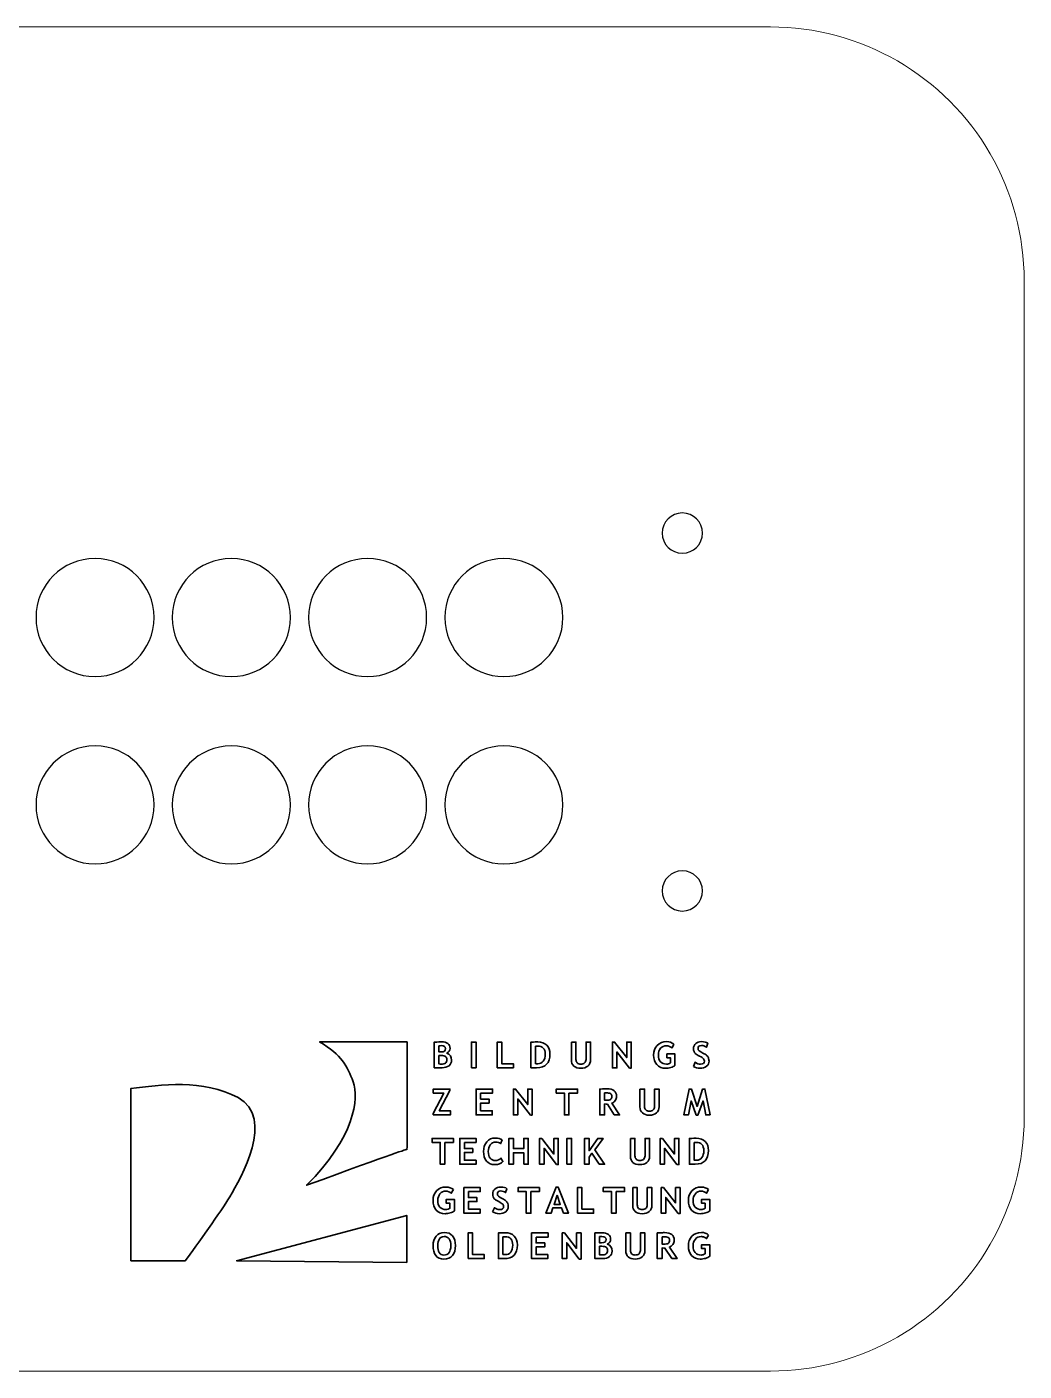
# Model space of a CAD drawing. Header units: inches. Extents: x -79 to 376, y -189 to -22.
# Drawn here: x 301.5 to 375.8, y -189 to -88.8 of the extents above; entities that cross this region are included whole.
import ezdxf

# ---------------------------------------------------------------- set-up
doc = ezdxf.new("R2010")
doc.units = ezdxf.units.IN
doc.header["$MEASUREMENT"] = 0
doc.layers.add('Layer 1', color=7, linetype='Continuous')

msp = doc.modelspace()

# ---------------------------------------------------------------- linework, layer by layer
at = {"layer": 'Layer 1', "color": 14, "lineweight": 35}
for points in [[(334.59, -166.34), (334.59, -164.43), (334.93, -164.43), (334.93, -166.34), (334.59, -166.34)], [(336.51, -166.34), (336.51, -164.43), (336.85, -164.43), (336.85, -166.04), (337.72, -166.04), (337.72, -166.34), (336.51, -166.34)], [(346.36, -166.37), (345.43, -165.16), (345.43, -166.35), (345.1, -166.35), (345.1, -164.43), (345.26, -164.43), (346.17, -165.58), (346.17, -164.43), (346.5, -164.43), (346.5, -166.37), (346.36, -166.37)], [(331.73, -169.85), (331.73, -169.74), (332.53, -168.23), (331.74, -168.23), (331.74, -167.93), (332.99, -167.93), (332.99, -168.04), (332.19, -169.54), (333.02, -169.54), (333.02, -169.85), (331.73, -169.85)], [(335.27, -168.23), (335.27, -168.68), (335.91, -168.68), (335.91, -168.97), (335.27, -168.97), (335.27, -169.54), (336.14, -169.54), (336.14, -169.85), (334.93, -169.85), (334.93, -167.93), (336.16, -167.93), (336.16, -168.23), (335.27, -168.23)], [(338.98, -169.87), (338.04, -168.66), (338.04, -169.85), (337.72, -169.85), (337.72, -167.93), (337.88, -167.93), (338.79, -169.08), (338.79, -167.93), (339.11, -167.93), (339.11, -169.87), (338.98, -169.87)], [(341.86, -168.23), (341.86, -169.85), (341.52, -169.85), (341.52, -168.23), (340.91, -168.23), (340.91, -167.93), (342.5, -167.93), (342.5, -168.23), (341.86, -168.23)], [(352.39, -169.85), (352.06, -169.85), (351.86, -168.81), (351.47, -169.87), (351.35, -169.87), (350.96, -168.81), (350.76, -169.85), (350.43, -169.85), (350.81, -167.93), (350.99, -167.93), (351.41, -169.22), (351.82, -167.93), (351.99, -167.93), (352.39, -169.85)], [(332.6, -171.91), (332.6, -173.53), (332.26, -173.53), (332.26, -171.91), (331.65, -171.91), (331.65, -171.61), (333.24, -171.61), (333.24, -171.91), (332.6, -171.91)], [(334.06, -171.91), (334.06, -172.36), (334.69, -172.36), (334.69, -172.65), (334.06, -172.65), (334.06, -173.23), (334.93, -173.23), (334.93, -173.53), (333.72, -173.53), (333.72, -171.61), (334.94, -171.61), (334.94, -171.91), (334.06, -171.91)], [(338.49, -173.53), (338.49, -172.67), (337.72, -172.67), (337.72, -173.53), (337.38, -173.53), (337.38, -171.61), (337.72, -171.61), (337.72, -172.36), (338.49, -172.36), (338.49, -171.61), (338.82, -171.61), (338.82, -173.53), (338.49, -173.53)], [(340.93, -173.56), (340, -172.34), (340, -173.53), (339.67, -173.53), (339.67, -171.61), (339.83, -171.61), (340.74, -172.77), (340.74, -171.61), (341.06, -171.61), (341.06, -173.56), (340.93, -173.56)], [(341.71, -173.53), (341.71, -171.61), (342.05, -171.61), (342.05, -173.53), (341.71, -173.53)], [(344.1, -173.53), (343.57, -172.71), (343.36, -173.01), (343.36, -173.53), (343.02, -173.53), (343.02, -171.61), (343.36, -171.61), (343.36, -172.53), (344.01, -171.61), (344.4, -171.61), (343.79, -172.45), (344.51, -173.53), (344.1, -173.53)], [(349.91, -173.56), (348.98, -172.34), (348.98, -173.53), (348.66, -173.53), (348.66, -171.61), (348.82, -171.61), (349.73, -172.77), (349.73, -171.61), (350.05, -171.61), (350.05, -173.56), (349.91, -173.56)], [(334.37, -175.57), (334.37, -176.02), (335, -176.02), (335, -176.31), (334.37, -176.31), (334.37, -176.88), (335.23, -176.88), (335.23, -177.18), (334.03, -177.18), (334.03, -175.27), (335.25, -175.27), (335.25, -175.57), (334.37, -175.57)], [(339.02, -175.57), (339.02, -177.18), (338.68, -177.18), (338.68, -175.57), (338.07, -175.57), (338.07, -175.27), (339.66, -175.27), (339.66, -175.57), (339.02, -175.57)], [(341.45, -177.18), (341.31, -176.79), (340.65, -176.79), (340.52, -177.18), (340.14, -177.18), (340.9, -175.24), (341.05, -175.24), (341.82, -177.18), (341.45, -177.18)], [(342.49, -177.18), (342.49, -175.27), (342.83, -175.27), (342.83, -176.88), (343.7, -176.88), (343.7, -177.18), (342.49, -177.18)], [(345.37, -175.57), (345.37, -177.18), (345.03, -177.18), (345.03, -175.57), (344.42, -175.57), (344.42, -175.27), (346, -175.27), (346, -175.57), (345.37, -175.57)], [(350, -177.21), (349.07, -176), (349.07, -177.19), (348.74, -177.19), (348.74, -175.27), (348.9, -175.27), (349.81, -176.42), (349.81, -175.27), (350.14, -175.27), (350.14, -177.21), (350, -177.21)], [(340.98, -175.83), (340.75, -176.53), (341.21, -176.53), (340.98, -175.83)], [(329.77, -180.85), (317.08, -180.73), (329.77, -177.35), (329.77, -180.85)], [(334.34, -180.57), (334.34, -178.65), (334.68, -178.65), (334.68, -180.27), (335.54, -180.27), (335.54, -180.57), (334.34, -180.57)], [(339.41, -178.96), (339.41, -179.4), (340.05, -179.4), (340.05, -179.69), (339.41, -179.69), (339.41, -180.27), (340.28, -180.27), (340.28, -180.57), (339.07, -180.57), (339.07, -178.65), (340.3, -178.65), (340.3, -178.96), (339.41, -178.96)], [(342.62, -180.6), (341.69, -179.38), (341.69, -180.57), (341.36, -180.57), (341.36, -178.65), (341.52, -178.65), (342.43, -179.81), (342.43, -178.65), (342.76, -178.65), (342.76, -180.6), (342.62, -180.6)]]:
    msp.add_lwpolyline(points, dxfattribs=at)
at = {"layer": 'Layer 1', "color": 7, "lineweight": 9}
for points in [[(356.89, -88.76), (356.89, -88.76), (244.49, -88.76), (244.49, -88.76), (241.17, -88.76), (237.91, -89.63), (235.04, -91.29), (232.17, -92.95), (229.78, -95.33), (228.12, -98.21), (226.46, -101.08), (225.59, -104.34), (225.59, -107.66)], [(375.79, -170.05), (375.79, -170.05), (375.79, -107.66), (375.79, -107.66), (375.79, -104.34), (374.91, -101.08), (373.26, -98.21), (371.6, -95.33), (369.21, -92.95), (366.34, -91.29), (363.46, -89.63), (360.21, -88.76), (356.89, -88.76)], [(300.69, -188.95), (300.69, -188.95), (356.89, -188.95), (356.89, -188.95), (360.21, -188.95), (363.47, -188.08), (366.34, -186.42), (369.21, -184.76), (371.6, -182.38), (373.26, -179.5), (374.92, -176.63), (375.79, -173.37), (375.79, -170.05)]]:
    msp.add_open_spline(points, degree=3, knots=[0, 0, 0, 0, 1, 1, 1, 2, 2, 2, 3, 3, 3, 4, 4, 4, 4], dxfattribs=at)
at = {"layer": 'Layer 1', "color": 7, "lineweight": 25}
for points in [[(351.81, -126.49), (351.81, -127.32), (351.14, -127.99), (350.31, -127.99), (349.48, -127.99), (348.81, -127.32), (348.81, -126.49), (348.81, -125.66), (349.48, -124.99), (350.31, -124.99), (351.14, -124.99), (351.81, -125.66), (351.81, -126.49)], [(306.53, -128.38), (308.96, -128.38), (310.93, -130.35), (310.93, -132.78), (310.93, -135.21), (308.96, -137.18), (306.53, -137.18), (304.1, -137.18), (302.13, -135.21), (302.13, -132.78), (302.13, -130.35), (304.1, -128.38), (306.53, -128.38)], [(316.69, -128.38), (319.12, -128.38), (321.09, -130.35), (321.09, -132.78), (321.09, -135.21), (319.12, -137.18), (316.69, -137.18), (314.26, -137.18), (312.29, -135.21), (312.29, -132.78), (312.29, -130.35), (314.26, -128.38), (316.69, -128.38)], [(326.85, -128.38), (329.28, -128.38), (331.25, -130.35), (331.25, -132.78), (331.25, -135.21), (329.28, -137.18), (326.85, -137.18), (324.42, -137.18), (322.45, -135.21), (322.45, -132.78), (322.45, -130.35), (324.42, -128.38), (326.85, -128.38)], [(337.01, -128.38), (339.44, -128.38), (341.41, -130.35), (341.41, -132.78), (341.41, -135.21), (339.44, -137.18), (337.01, -137.18), (334.58, -137.18), (332.61, -135.21), (332.61, -132.78), (332.61, -130.35), (334.58, -128.38), (337.01, -128.38)], [(306.53, -142.35), (308.96, -142.35), (310.93, -144.32), (310.93, -146.75), (310.93, -149.18), (308.96, -151.15), (306.53, -151.15), (304.1, -151.15), (302.13, -149.18), (302.13, -146.75), (302.13, -144.32), (304.1, -142.35), (306.53, -142.35)], [(316.69, -142.35), (319.12, -142.35), (321.09, -144.32), (321.09, -146.75), (321.09, -149.18), (319.12, -151.15), (316.69, -151.15), (314.26, -151.15), (312.29, -149.18), (312.29, -146.75), (312.29, -144.32), (314.26, -142.35), (316.69, -142.35)], [(326.85, -142.35), (329.28, -142.35), (331.25, -144.32), (331.25, -146.75), (331.25, -149.18), (329.28, -151.15), (326.85, -151.15), (324.42, -151.15), (322.45, -149.18), (322.45, -146.75), (322.45, -144.32), (324.42, -142.35), (326.85, -142.35)], [(337.01, -142.35), (339.44, -142.35), (341.41, -144.32), (341.41, -146.75), (341.41, -149.18), (339.44, -151.15), (337.01, -151.15), (334.58, -151.15), (332.61, -149.18), (332.61, -146.75), (332.61, -144.32), (334.58, -142.35), (337.01, -142.35)], [(351.81, -153.16), (351.81, -153.99), (351.14, -154.66), (350.31, -154.66), (349.48, -154.66), (348.81, -153.99), (348.81, -153.16), (348.81, -152.33), (349.48, -151.66), (350.31, -151.66), (351.14, -151.66), (351.81, -152.33), (351.81, -153.16)]]:
    msp.add_open_spline(points, degree=3, knots=[0, 0, 0, 0, 1, 1, 1, 2, 2, 2, 3, 3, 3, 4, 4, 4, 4], dxfattribs=at)
at = {"layer": 'Layer 1', "color": 14, "lineweight": 35}
for points, knots in [([(329.79, -164.41), (329.79, -164.41), (323.27, -164.41), (323.27, -164.41), (324.94, -165.4), (325.32, -166.2), (325.77, -167.39), (326.24, -168.61), (325.87, -171.55), (322.3, -175.1), (329.1, -172.6), (329.73, -172.43), (329.77, -172.43), (329.77, -172.43), (329.79, -172.24), (329.79, -172.24), (329.79, -172.24), (329.79, -164.41), (329.79, -164.41)], [0, 0, 0, 0, 1, 1, 1, 2, 2, 2, 3, 3, 3, 4, 4, 4, 5, 5, 5, 6, 6, 6, 6]), ([(332.41, -166.34), (332.41, -166.34), (331.82, -166.34), (331.82, -166.34), (331.82, -166.34), (331.82, -164.43), (331.82, -164.43), (332.08, -164.42), (332.26, -164.41), (332.36, -164.41), (332.56, -164.41), (332.72, -164.45), (332.83, -164.54), (332.94, -164.62), (333, -164.74), (333, -164.9), (333, -165.05), (332.92, -165.17), (332.76, -165.26), (332.99, -165.34), (333.11, -165.52), (333.11, -165.77), (333.11, -165.95), (333.05, -166.09), (332.92, -166.19), (332.78, -166.29), (332.61, -166.34), (332.41, -166.34)], [0, 0, 0, 0, 1, 1, 1, 2, 2, 2, 3, 3, 3, 4, 4, 4, 5, 5, 5, 6, 6, 6, 7, 7, 7, 8, 8, 8, 9, 9, 9, 9]), ([(332.16, -164.7), (332.16, -164.7), (332.16, -165.16), (332.16, -165.16), (332.21, -165.16), (332.27, -165.16), (332.32, -165.16), (332.55, -165.16), (332.66, -165.08), (332.66, -164.91), (332.66, -164.77), (332.56, -164.69), (332.35, -164.69), (332.3, -164.69), (332.24, -164.7), (332.16, -164.7)], [0, 0, 0, 0, 1, 1, 1, 2, 2, 2, 3, 3, 3, 4, 4, 4, 5, 5, 5, 5]), ([(339.45, -166.34), (339.45, -166.34), (339.02, -166.34), (339.02, -166.34), (339.02, -166.34), (339.02, -164.43), (339.02, -164.43), (339.29, -164.42), (339.46, -164.41), (339.53, -164.41), (339.81, -164.41), (340.03, -164.49), (340.2, -164.66), (340.36, -164.82), (340.44, -165.04), (340.44, -165.31), (340.44, -166), (340.11, -166.34), (339.45, -166.34)], [0, 0, 0, 0, 1, 1, 1, 2, 2, 2, 3, 3, 3, 4, 4, 4, 5, 5, 5, 6, 6, 6, 6]), ([(339.36, -164.72), (339.36, -164.72), (339.36, -166.03), (339.36, -166.03), (339.42, -166.04), (339.48, -166.04), (339.54, -166.04), (339.71, -166.04), (339.85, -165.98), (339.94, -165.85), (340.04, -165.73), (340.09, -165.55), (340.09, -165.33), (340.09, -164.92), (339.9, -164.72), (339.52, -164.72), (339.48, -164.72), (339.43, -164.72), (339.36, -164.72)], [0, 0, 0, 0, 1, 1, 1, 2, 2, 2, 3, 3, 3, 4, 4, 4, 5, 5, 5, 6, 6, 6, 6]), ([(342.04, -164.43), (342.04, -164.43), (342.38, -164.43), (342.38, -164.43), (342.38, -164.43), (342.38, -165.73), (342.38, -165.73), (342.38, -165.83), (342.42, -165.91), (342.48, -165.98), (342.54, -166.04), (342.63, -166.07), (342.74, -166.07), (342.86, -166.07), (342.96, -166.04), (343.02, -165.98), (343.09, -165.92), (343.13, -165.83), (343.13, -165.72), (343.13, -165.72), (343.13, -164.43), (343.13, -164.43), (343.13, -164.43), (343.47, -164.43), (343.47, -164.43), (343.47, -164.43), (343.47, -165.75), (343.47, -165.75), (343.47, -165.94), (343.4, -166.1), (343.27, -166.21), (343.14, -166.32), (342.96, -166.38), (342.74, -166.38), (342.52, -166.38), (342.35, -166.32), (342.22, -166.21), (342.1, -166.1), (342.04, -165.95), (342.04, -165.74), (342.04, -165.74), (342.04, -164.43), (342.04, -164.43)], [0, 0, 0, 0, 1, 1, 1, 2, 2, 2, 3, 3, 3, 4, 4, 4, 5, 5, 5, 6, 6, 6, 7, 7, 7, 8, 8, 8, 9, 9, 9, 10, 10, 10, 11, 11, 11, 12, 12, 12, 13, 13, 13, 14, 14, 14, 14]), ([(349.68, -164.58), (349.68, -164.58), (349.54, -164.86), (349.54, -164.86), (349.5, -164.82), (349.44, -164.78), (349.35, -164.75), (349.27, -164.71), (349.2, -164.7), (349.14, -164.7), (348.95, -164.7), (348.8, -164.76), (348.69, -164.89), (348.58, -165.02), (348.53, -165.19), (348.53, -165.4), (348.53, -165.61), (348.58, -165.77), (348.69, -165.89), (348.79, -166.01), (348.94, -166.07), (349.12, -166.07), (349.24, -166.07), (349.34, -166.04), (349.42, -165.97), (349.42, -165.97), (349.42, -165.6), (349.42, -165.6), (349.42, -165.6), (349.16, -165.6), (349.16, -165.6), (349.16, -165.6), (349.16, -165.31), (349.16, -165.31), (349.16, -165.31), (349.76, -165.31), (349.76, -165.31), (349.76, -165.31), (349.76, -166.17), (349.76, -166.17), (349.68, -166.23), (349.58, -166.28), (349.45, -166.32), (349.32, -166.36), (349.2, -166.38), (349.07, -166.38), (348.79, -166.38), (348.58, -166.29), (348.41, -166.11), (348.25, -165.93), (348.17, -165.69), (348.17, -165.39), (348.17, -165.1), (348.26, -164.86), (348.44, -164.67), (348.61, -164.49), (348.85, -164.39), (349.14, -164.39), (349.35, -164.39), (349.53, -164.46), (349.68, -164.58)], [0, 0, 0, 0, 1, 1, 1, 2, 2, 2, 3, 3, 3, 4, 4, 4, 5, 5, 5, 6, 6, 6, 7, 7, 7, 8, 8, 8, 9, 9, 9, 10, 10, 10, 11, 11, 11, 12, 12, 12, 13, 13, 13, 14, 14, 14, 15, 15, 15, 16, 16, 16, 17, 17, 17, 18, 18, 18, 19, 19, 19, 20, 20, 20, 20]), ([(351.14, -166.24), (351.14, -166.24), (351.26, -165.93), (351.26, -165.93), (351.4, -166.03), (351.53, -166.07), (351.66, -166.07), (351.86, -166.07), (351.96, -166), (351.96, -165.86), (351.96, -165.8), (351.94, -165.74), (351.89, -165.68), (351.84, -165.62), (351.75, -165.55), (351.6, -165.48), (351.45, -165.4), (351.35, -165.34), (351.3, -165.3), (351.25, -165.25), (351.21, -165.19), (351.18, -165.13), (351.16, -165.06), (351.14, -164.99), (351.14, -164.91), (351.14, -164.76), (351.2, -164.64), (351.31, -164.54), (351.41, -164.44), (351.55, -164.39), (351.72, -164.39), (351.95, -164.39), (352.11, -164.43), (352.21, -164.52), (352.21, -164.52), (352.11, -164.81), (352.11, -164.81), (351.99, -164.73), (351.86, -164.68), (351.73, -164.68), (351.65, -164.68), (351.59, -164.7), (351.55, -164.74), (351.5, -164.79), (351.48, -164.84), (351.48, -164.91), (351.48, -165.02), (351.6, -165.13), (351.85, -165.25), (351.98, -165.31), (352.07, -165.37), (352.13, -165.42), (352.18, -165.48), (352.23, -165.54), (352.25, -165.61), (352.28, -165.68), (352.3, -165.76), (352.3, -165.84), (352.3, -166), (352.24, -166.13), (352.12, -166.23), (351.99, -166.33), (351.83, -166.38), (351.62, -166.38), (351.44, -166.38), (351.28, -166.33), (351.14, -166.24)], [0, 0, 0, 0, 1, 1, 1, 2, 2, 2, 3, 3, 3, 4, 4, 4, 5, 5, 5, 6, 6, 6, 7, 7, 7, 8, 8, 8, 9, 9, 9, 10, 10, 10, 11, 11, 11, 12, 12, 12, 13, 13, 13, 14, 14, 14, 15, 15, 15, 16, 16, 16, 17, 17, 17, 18, 18, 18, 19, 19, 19, 20, 20, 20, 21, 21, 21, 22, 22, 22, 22]), ([(332.16, -165.42), (332.16, -165.42), (332.16, -166.06), (332.16, -166.06), (332.23, -166.06), (332.28, -166.07), (332.33, -166.07), (332.48, -166.07), (332.59, -166.04), (332.66, -165.99), (332.73, -165.94), (332.76, -165.85), (332.76, -165.73), (332.76, -165.62), (332.73, -165.55), (332.66, -165.5), (332.6, -165.45), (332.49, -165.42), (332.33, -165.42), (332.3, -165.42), (332.24, -165.42), (332.16, -165.42)], [0, 0, 0, 0, 1, 1, 1, 2, 2, 2, 3, 3, 3, 4, 4, 4, 5, 5, 5, 6, 6, 6, 7, 7, 7, 7]), ([(317.2, -168.57), (314.61, -167.16), (311.37, -167.62), (309.2, -167.88), (309.2, -167.88), (309.2, -180.73), (309.2, -180.73), (309.2, -180.73), (313.26, -180.73), (313.26, -180.73), (314.1, -179.58), (315.92, -177.03), (316.57, -175.96), (317.43, -174.56), (319.96, -170.07), (317.2, -168.57)], [0, 0, 0, 0, 1, 1, 1, 2, 2, 2, 3, 3, 3, 4, 4, 4, 5, 5, 5, 5]), ([(345.23, -169.85), (345.23, -169.85), (344.72, -169.05), (344.72, -169.05), (344.67, -169.05), (344.6, -169.05), (344.51, -169.04), (344.51, -169.04), (344.51, -169.85), (344.51, -169.85), (344.51, -169.85), (344.15, -169.85), (344.15, -169.85), (344.15, -169.85), (344.15, -167.93), (344.15, -167.93), (344.17, -167.93), (344.25, -167.92), (344.37, -167.92), (344.5, -167.91), (344.61, -167.91), (344.68, -167.91), (345.17, -167.91), (345.41, -168.1), (345.41, -168.47), (345.41, -168.59), (345.38, -168.69), (345.31, -168.78), (345.25, -168.88), (345.16, -168.94), (345.06, -168.98), (345.06, -168.98), (345.63, -169.85), (345.63, -169.85), (345.63, -169.85), (345.23, -169.85), (345.23, -169.85)], [0, 0, 0, 0, 1, 1, 1, 2, 2, 2, 3, 3, 3, 4, 4, 4, 5, 5, 5, 6, 6, 6, 7, 7, 7, 8, 8, 8, 9, 9, 9, 10, 10, 10, 11, 11, 11, 12, 12, 12, 12]), ([(344.51, -168.22), (344.51, -168.22), (344.51, -168.76), (344.51, -168.76), (344.57, -168.76), (344.62, -168.76), (344.65, -168.76), (344.79, -168.76), (344.9, -168.74), (344.96, -168.7), (345.03, -168.66), (345.06, -168.59), (345.06, -168.47), (345.06, -168.38), (345.03, -168.31), (344.95, -168.27), (344.88, -168.23), (344.77, -168.22), (344.62, -168.22), (344.58, -168.22), (344.55, -168.22), (344.51, -168.22)], [0, 0, 0, 0, 1, 1, 1, 2, 2, 2, 3, 3, 3, 4, 4, 4, 5, 5, 5, 6, 6, 6, 7, 7, 7, 7]), ([(347.15, -167.93), (347.15, -167.93), (347.49, -167.93), (347.49, -167.93), (347.49, -167.93), (347.49, -169.23), (347.49, -169.23), (347.49, -169.33), (347.53, -169.41), (347.59, -169.48), (347.65, -169.54), (347.74, -169.58), (347.85, -169.58), (347.97, -169.58), (348.07, -169.54), (348.14, -169.48), (348.2, -169.42), (348.24, -169.33), (348.24, -169.22), (348.24, -169.22), (348.24, -167.93), (348.24, -167.93), (348.24, -167.93), (348.58, -167.93), (348.58, -167.93), (348.58, -167.93), (348.58, -169.25), (348.58, -169.25), (348.58, -169.44), (348.51, -169.6), (348.38, -169.71), (348.25, -169.82), (348.07, -169.88), (347.85, -169.88), (347.63, -169.88), (347.46, -169.82), (347.34, -169.71), (347.21, -169.61), (347.15, -169.45), (347.15, -169.25), (347.15, -169.25), (347.15, -167.93), (347.15, -167.93)], [0, 0, 0, 0, 1, 1, 1, 2, 2, 2, 3, 3, 3, 4, 4, 4, 5, 5, 5, 6, 6, 6, 7, 7, 7, 8, 8, 8, 9, 9, 9, 10, 10, 10, 11, 11, 11, 12, 12, 12, 13, 13, 13, 14, 14, 14, 14]), ([(336.89, -171.71), (336.89, -171.71), (336.75, -172), (336.75, -172), (336.68, -171.92), (336.56, -171.88), (336.39, -171.88), (336.23, -171.88), (336.1, -171.95), (335.99, -172.08), (335.89, -172.22), (335.84, -172.39), (335.84, -172.59), (335.84, -172.8), (335.89, -172.96), (335.98, -173.08), (336.08, -173.2), (336.2, -173.26), (336.36, -173.26), (336.54, -173.26), (336.68, -173.2), (336.79, -173.07), (336.79, -173.07), (336.94, -173.34), (336.94, -173.34), (336.81, -173.49), (336.6, -173.56), (336.33, -173.56), (336.07, -173.56), (335.86, -173.47), (335.71, -173.3), (335.56, -173.12), (335.49, -172.88), (335.49, -172.58), (335.49, -172.29), (335.57, -172.06), (335.73, -171.87), (335.9, -171.67), (336.11, -171.58), (336.37, -171.58), (336.59, -171.58), (336.76, -171.62), (336.89, -171.71)], [0, 0, 0, 0, 1, 1, 1, 2, 2, 2, 3, 3, 3, 4, 4, 4, 5, 5, 5, 6, 6, 6, 7, 7, 7, 8, 8, 8, 9, 9, 9, 10, 10, 10, 11, 11, 11, 12, 12, 12, 13, 13, 13, 14, 14, 14, 14]), ([(346.44, -171.61), (346.44, -171.61), (346.78, -171.61), (346.78, -171.61), (346.78, -171.61), (346.78, -172.91), (346.78, -172.91), (346.78, -173.02), (346.81, -173.1), (346.88, -173.16), (346.94, -173.23), (347.03, -173.26), (347.14, -173.26), (347.26, -173.26), (347.35, -173.23), (347.42, -173.17), (347.49, -173.1), (347.53, -173.02), (347.53, -172.91), (347.53, -172.91), (347.53, -171.61), (347.53, -171.61), (347.53, -171.61), (347.87, -171.61), (347.87, -171.61), (347.87, -171.61), (347.87, -172.93), (347.87, -172.93), (347.87, -173.13), (347.8, -173.28), (347.67, -173.4), (347.54, -173.51), (347.36, -173.56), (347.14, -173.56), (346.92, -173.56), (346.74, -173.51), (346.62, -173.4), (346.5, -173.29), (346.44, -173.13), (346.44, -172.93), (346.44, -172.93), (346.44, -171.61), (346.44, -171.61)], [0, 0, 0, 0, 1, 1, 1, 2, 2, 2, 3, 3, 3, 4, 4, 4, 5, 5, 5, 6, 6, 6, 7, 7, 7, 8, 8, 8, 9, 9, 9, 10, 10, 10, 11, 11, 11, 12, 12, 12, 13, 13, 13, 14, 14, 14, 14]), ([(351.27, -173.53), (351.27, -173.53), (350.84, -173.53), (350.84, -173.53), (350.84, -173.53), (350.84, -171.61), (350.84, -171.61), (351.11, -171.6), (351.29, -171.6), (351.35, -171.6), (351.63, -171.6), (351.86, -171.68), (352.02, -171.84), (352.18, -172.01), (352.26, -172.23), (352.26, -172.5), (352.26, -173.19), (351.93, -173.53), (351.27, -173.53)], [0, 0, 0, 0, 1, 1, 1, 2, 2, 2, 3, 3, 3, 4, 4, 4, 5, 5, 5, 6, 6, 6, 6]), ([(351.18, -171.91), (351.18, -171.91), (351.18, -173.22), (351.18, -173.22), (351.24, -173.23), (351.3, -173.23), (351.36, -173.23), (351.53, -173.23), (351.67, -173.17), (351.77, -173.04), (351.86, -172.92), (351.91, -172.74), (351.91, -172.52), (351.91, -172.11), (351.72, -171.9), (351.34, -171.9), (351.3, -171.9), (351.25, -171.9), (351.18, -171.91)], [0, 0, 0, 0, 1, 1, 1, 2, 2, 2, 3, 3, 3, 4, 4, 4, 5, 5, 5, 6, 6, 6, 6]), ([(329.77, -172.43), (329.77, -172.43), (329.77, -172.44), (329.77, -172.44), (329.77, -172.44), (329.78, -172.43), (329.77, -172.43)], [0, 0, 0, 0, 1, 1, 1, 2, 2, 2, 2]), ([(333.24, -175.42), (333.24, -175.42), (333.09, -175.7), (333.09, -175.7), (333.05, -175.66), (332.99, -175.62), (332.91, -175.59), (332.82, -175.55), (332.75, -175.54), (332.69, -175.54), (332.5, -175.54), (332.35, -175.6), (332.24, -175.73), (332.14, -175.86), (332.08, -176.03), (332.08, -176.24), (332.08, -176.45), (332.13, -176.61), (332.24, -176.73), (332.35, -176.85), (332.49, -176.91), (332.68, -176.91), (332.8, -176.91), (332.9, -176.88), (332.98, -176.81), (332.98, -176.81), (332.98, -176.44), (332.98, -176.44), (332.98, -176.44), (332.71, -176.44), (332.71, -176.44), (332.71, -176.44), (332.71, -176.15), (332.71, -176.15), (332.71, -176.15), (333.32, -176.15), (333.32, -176.15), (333.32, -176.15), (333.32, -177.01), (333.32, -177.01), (333.24, -177.07), (333.13, -177.12), (333, -177.16), (332.88, -177.2), (332.75, -177.22), (332.62, -177.22), (332.35, -177.22), (332.13, -177.13), (331.97, -176.95), (331.81, -176.77), (331.73, -176.53), (331.73, -176.23), (331.73, -175.94), (331.82, -175.7), (331.99, -175.51), (332.17, -175.33), (332.4, -175.23), (332.7, -175.23), (332.91, -175.23), (333.09, -175.3), (333.24, -175.42)], [0, 0, 0, 0, 1, 1, 1, 2, 2, 2, 3, 3, 3, 4, 4, 4, 5, 5, 5, 6, 6, 6, 7, 7, 7, 8, 8, 8, 9, 9, 9, 10, 10, 10, 11, 11, 11, 12, 12, 12, 13, 13, 13, 14, 14, 14, 15, 15, 15, 16, 16, 16, 17, 17, 17, 18, 18, 18, 19, 19, 19, 20, 20, 20, 20]), ([(336.17, -177.08), (336.17, -177.08), (336.3, -176.77), (336.3, -176.77), (336.43, -176.87), (336.56, -176.91), (336.69, -176.91), (336.89, -176.91), (336.99, -176.84), (336.99, -176.7), (336.99, -176.64), (336.97, -176.58), (336.92, -176.52), (336.88, -176.46), (336.78, -176.39), (336.63, -176.32), (336.48, -176.24), (336.38, -176.18), (336.33, -176.14), (336.28, -176.09), (336.24, -176.03), (336.22, -175.97), (336.19, -175.9), (336.18, -175.83), (336.18, -175.75), (336.18, -175.6), (336.23, -175.48), (336.34, -175.38), (336.45, -175.28), (336.59, -175.23), (336.76, -175.23), (336.98, -175.23), (337.14, -175.27), (337.24, -175.36), (337.24, -175.36), (337.14, -175.65), (337.14, -175.65), (337.02, -175.57), (336.9, -175.52), (336.76, -175.52), (336.68, -175.52), (336.62, -175.54), (336.58, -175.59), (336.54, -175.63), (336.52, -175.68), (336.52, -175.75), (336.52, -175.86), (336.64, -175.97), (336.88, -176.09), (337.01, -176.15), (337.1, -176.21), (337.16, -176.26), (337.22, -176.32), (337.26, -176.38), (337.29, -176.45), (337.32, -176.52), (337.33, -176.6), (337.33, -176.68), (337.33, -176.84), (337.27, -176.97), (337.15, -177.07), (337.03, -177.17), (336.86, -177.22), (336.66, -177.22), (336.48, -177.22), (336.32, -177.17), (336.17, -177.08)], [0, 0, 0, 0, 1, 1, 1, 2, 2, 2, 3, 3, 3, 4, 4, 4, 5, 5, 5, 6, 6, 6, 7, 7, 7, 8, 8, 8, 9, 9, 9, 10, 10, 10, 11, 11, 11, 12, 12, 12, 13, 13, 13, 14, 14, 14, 15, 15, 15, 16, 16, 16, 17, 17, 17, 18, 18, 18, 19, 19, 19, 20, 20, 20, 21, 21, 21, 22, 22, 22, 22]), ([(346.61, -175.27), (346.61, -175.27), (346.95, -175.27), (346.95, -175.27), (346.95, -175.27), (346.95, -176.57), (346.95, -176.57), (346.95, -176.67), (346.98, -176.75), (347.05, -176.82), (347.11, -176.88), (347.2, -176.91), (347.31, -176.91), (347.43, -176.91), (347.53, -176.88), (347.59, -176.82), (347.66, -176.76), (347.7, -176.67), (347.7, -176.56), (347.7, -176.56), (347.7, -175.27), (347.7, -175.27), (347.7, -175.27), (348.04, -175.27), (348.04, -175.27), (348.04, -175.27), (348.04, -176.59), (348.04, -176.59), (348.04, -176.78), (347.97, -176.94), (347.84, -177.05), (347.71, -177.16), (347.53, -177.22), (347.31, -177.22), (347.09, -177.22), (346.91, -177.16), (346.79, -177.05), (346.67, -176.94), (346.61, -176.79), (346.61, -176.58), (346.61, -176.58), (346.61, -175.27), (346.61, -175.27)], [0, 0, 0, 0, 1, 1, 1, 2, 2, 2, 3, 3, 3, 4, 4, 4, 5, 5, 5, 6, 6, 6, 7, 7, 7, 8, 8, 8, 9, 9, 9, 10, 10, 10, 11, 11, 11, 12, 12, 12, 13, 13, 13, 14, 14, 14, 14]), ([(352.27, -175.42), (352.27, -175.42), (352.12, -175.7), (352.12, -175.7), (352.08, -175.66), (352.02, -175.62), (351.94, -175.59), (351.85, -175.55), (351.78, -175.54), (351.72, -175.54), (351.53, -175.54), (351.38, -175.6), (351.28, -175.73), (351.17, -175.86), (351.11, -176.03), (351.11, -176.24), (351.11, -176.45), (351.17, -176.61), (351.27, -176.73), (351.38, -176.85), (351.53, -176.91), (351.71, -176.91), (351.83, -176.91), (351.93, -176.88), (352.01, -176.81), (352.01, -176.81), (352.01, -176.44), (352.01, -176.44), (352.01, -176.44), (351.74, -176.44), (351.74, -176.44), (351.74, -176.44), (351.74, -176.15), (351.74, -176.15), (351.74, -176.15), (352.35, -176.15), (352.35, -176.15), (352.35, -176.15), (352.35, -177.01), (352.35, -177.01), (352.27, -177.07), (352.16, -177.12), (352.04, -177.16), (351.91, -177.2), (351.78, -177.22), (351.65, -177.22), (351.38, -177.22), (351.16, -177.13), (351, -176.95), (350.84, -176.77), (350.76, -176.53), (350.76, -176.23), (350.76, -175.94), (350.85, -175.7), (351.02, -175.51), (351.2, -175.33), (351.43, -175.23), (351.73, -175.23), (351.94, -175.23), (352.12, -175.3), (352.27, -175.42)], [0, 0, 0, 0, 1, 1, 1, 2, 2, 2, 3, 3, 3, 4, 4, 4, 5, 5, 5, 6, 6, 6, 7, 7, 7, 8, 8, 8, 9, 9, 9, 10, 10, 10, 11, 11, 11, 12, 12, 12, 13, 13, 13, 14, 14, 14, 15, 15, 15, 16, 16, 16, 17, 17, 17, 18, 18, 18, 19, 19, 19, 20, 20, 20, 20]), ([(331.73, -179.6), (331.73, -179.32), (331.8, -179.09), (331.95, -178.9), (332.1, -178.71), (332.3, -178.62), (332.55, -178.62), (332.83, -178.62), (333.04, -178.7), (333.18, -178.88), (333.33, -179.05), (333.4, -179.29), (333.4, -179.6), (333.4, -179.9), (333.33, -180.15), (333.17, -180.33), (333.02, -180.51), (332.81, -180.6), (332.53, -180.6), (332.27, -180.6), (332.07, -180.51), (331.93, -180.33), (331.8, -180.15), (331.73, -179.91), (331.73, -179.6)], [0, 0, 0, 0, 1, 1, 1, 2, 2, 2, 3, 3, 3, 4, 4, 4, 5, 5, 5, 6, 6, 6, 7, 7, 7, 8, 8, 8, 8]), ([(332.08, -179.6), (332.08, -179.82), (332.12, -179.99), (332.19, -180.12), (332.27, -180.24), (332.38, -180.3), (332.53, -180.3), (332.7, -180.3), (332.83, -180.24), (332.92, -180.12), (333, -180), (333.05, -179.83), (333.05, -179.6), (333.05, -179.15), (332.88, -178.92), (332.55, -178.92), (332.4, -178.92), (332.28, -178.98), (332.2, -179.1), (332.12, -179.23), (332.08, -179.39), (332.08, -179.6)], [0, 0, 0, 0, 1, 1, 1, 2, 2, 2, 3, 3, 3, 4, 4, 4, 5, 5, 5, 6, 6, 6, 7, 7, 7, 7]), ([(337.03, -180.57), (337.03, -180.57), (336.6, -180.57), (336.6, -180.57), (336.6, -180.57), (336.6, -178.65), (336.6, -178.65), (336.87, -178.64), (337.04, -178.64), (337.11, -178.64), (337.39, -178.64), (337.61, -178.72), (337.78, -178.89), (337.94, -179.05), (338.02, -179.27), (338.02, -179.54), (338.02, -180.23), (337.69, -180.57), (337.03, -180.57)], [0, 0, 0, 0, 1, 1, 1, 2, 2, 2, 3, 3, 3, 4, 4, 4, 5, 5, 5, 6, 6, 6, 6]), ([(336.94, -178.95), (336.94, -178.95), (336.94, -180.26), (336.94, -180.26), (337, -180.27), (337.06, -180.27), (337.12, -180.27), (337.29, -180.27), (337.43, -180.21), (337.52, -180.08), (337.62, -179.96), (337.67, -179.78), (337.67, -179.56), (337.67, -179.15), (337.48, -178.94), (337.1, -178.94), (337.06, -178.94), (337.01, -178.95), (336.94, -178.95)], [0, 0, 0, 0, 1, 1, 1, 2, 2, 2, 3, 3, 3, 4, 4, 4, 5, 5, 5, 6, 6, 6, 6]), ([(344.37, -180.57), (344.37, -180.57), (343.79, -180.57), (343.79, -180.57), (343.79, -180.57), (343.79, -178.65), (343.79, -178.65), (344.04, -178.64), (344.23, -178.64), (344.33, -178.64), (344.53, -178.64), (344.68, -178.68), (344.8, -178.76), (344.91, -178.85), (344.96, -178.97), (344.96, -179.13), (344.96, -179.28), (344.88, -179.4), (344.72, -179.49), (344.96, -179.57), (345.08, -179.74), (345.08, -180), (345.08, -180.18), (345.01, -180.31), (344.88, -180.42), (344.75, -180.52), (344.58, -180.57), (344.37, -180.57)], [0, 0, 0, 0, 1, 1, 1, 2, 2, 2, 3, 3, 3, 4, 4, 4, 5, 5, 5, 6, 6, 6, 7, 7, 7, 8, 8, 8, 9, 9, 9, 9]), ([(344.13, -178.93), (344.13, -178.93), (344.13, -179.39), (344.13, -179.39), (344.18, -179.39), (344.23, -179.39), (344.29, -179.39), (344.51, -179.39), (344.62, -179.31), (344.62, -179.14), (344.62, -178.99), (344.52, -178.92), (344.32, -178.92), (344.27, -178.92), (344.2, -178.92), (344.13, -178.93)], [0, 0, 0, 0, 1, 1, 1, 2, 2, 2, 3, 3, 3, 4, 4, 4, 5, 5, 5, 5]), ([(346.09, -178.65), (346.09, -178.65), (346.44, -178.65), (346.44, -178.65), (346.44, -178.65), (346.44, -179.95), (346.44, -179.95), (346.44, -180.06), (346.47, -180.14), (346.53, -180.2), (346.59, -180.27), (346.68, -180.3), (346.79, -180.3), (346.91, -180.3), (347.01, -180.27), (347.08, -180.21), (347.14, -180.14), (347.18, -180.06), (347.18, -179.95), (347.18, -179.95), (347.18, -178.65), (347.18, -178.65), (347.18, -178.65), (347.52, -178.65), (347.52, -178.65), (347.52, -178.65), (347.52, -179.97), (347.52, -179.97), (347.52, -180.17), (347.45, -180.32), (347.32, -180.44), (347.19, -180.55), (347.01, -180.6), (346.79, -180.6), (346.57, -180.6), (346.4, -180.55), (346.28, -180.44), (346.16, -180.33), (346.09, -180.17), (346.09, -179.97), (346.09, -179.97), (346.09, -178.65), (346.09, -178.65)], [0, 0, 0, 0, 1, 1, 1, 2, 2, 2, 3, 3, 3, 4, 4, 4, 5, 5, 5, 6, 6, 6, 7, 7, 7, 8, 8, 8, 9, 9, 9, 10, 10, 10, 11, 11, 11, 12, 12, 12, 13, 13, 13, 14, 14, 14, 14]), ([(349.52, -180.57), (349.52, -180.57), (349.01, -179.78), (349.01, -179.78), (348.96, -179.78), (348.89, -179.78), (348.8, -179.77), (348.8, -179.77), (348.8, -180.57), (348.8, -180.57), (348.8, -180.57), (348.44, -180.57), (348.44, -180.57), (348.44, -180.57), (348.44, -178.65), (348.44, -178.65), (348.46, -178.65), (348.54, -178.65), (348.66, -178.64), (348.79, -178.64), (348.9, -178.63), (348.97, -178.63), (349.46, -178.63), (349.71, -178.82), (349.71, -179.2), (349.71, -179.31), (349.67, -179.42), (349.6, -179.51), (349.54, -179.6), (349.45, -179.67), (349.35, -179.71), (349.35, -179.71), (349.92, -180.57), (349.92, -180.57), (349.92, -180.57), (349.52, -180.57), (349.52, -180.57)], [0, 0, 0, 0, 1, 1, 1, 2, 2, 2, 3, 3, 3, 4, 4, 4, 5, 5, 5, 6, 6, 6, 7, 7, 7, 8, 8, 8, 9, 9, 9, 10, 10, 10, 11, 11, 11, 12, 12, 12, 12]), ([(348.8, -178.95), (348.8, -178.95), (348.8, -179.48), (348.8, -179.48), (348.86, -179.49), (348.91, -179.49), (348.94, -179.49), (349.08, -179.49), (349.19, -179.47), (349.25, -179.43), (349.32, -179.39), (349.35, -179.31), (349.35, -179.19), (349.35, -179.1), (349.32, -179.03), (349.25, -179), (349.18, -178.96), (349.06, -178.94), (348.91, -178.94), (348.88, -178.94), (348.84, -178.94), (348.8, -178.95)], [0, 0, 0, 0, 1, 1, 1, 2, 2, 2, 3, 3, 3, 4, 4, 4, 5, 5, 5, 6, 6, 6, 7, 7, 7, 7]), ([(352.27, -178.81), (352.27, -178.81), (352.12, -179.08), (352.12, -179.08), (352.08, -179.05), (352.02, -179.01), (351.94, -178.98), (351.85, -178.94), (351.78, -178.92), (351.72, -178.92), (351.53, -178.92), (351.38, -178.99), (351.28, -179.11), (351.17, -179.24), (351.11, -179.41), (351.11, -179.63), (351.11, -179.83), (351.17, -180), (351.27, -180.12), (351.38, -180.24), (351.53, -180.3), (351.71, -180.3), (351.83, -180.3), (351.93, -180.27), (352.01, -180.2), (352.01, -180.2), (352.01, -179.82), (352.01, -179.82), (352.01, -179.82), (351.74, -179.82), (351.74, -179.82), (351.74, -179.82), (351.74, -179.53), (351.74, -179.53), (351.74, -179.53), (352.35, -179.53), (352.35, -179.53), (352.35, -179.53), (352.35, -180.39), (352.35, -180.39), (352.27, -180.46), (352.16, -180.51), (352.04, -180.55), (351.91, -180.58), (351.78, -180.6), (351.65, -180.6), (351.38, -180.6), (351.16, -180.51), (351, -180.33), (350.84, -180.15), (350.76, -179.91), (350.76, -179.62), (350.76, -179.32), (350.85, -179.08), (351.02, -178.9), (351.2, -178.71), (351.43, -178.62), (351.73, -178.62), (351.94, -178.62), (352.12, -178.68), (352.27, -178.81)], [0, 0, 0, 0, 1, 1, 1, 2, 2, 2, 3, 3, 3, 4, 4, 4, 5, 5, 5, 6, 6, 6, 7, 7, 7, 8, 8, 8, 9, 9, 9, 10, 10, 10, 11, 11, 11, 12, 12, 12, 13, 13, 13, 14, 14, 14, 15, 15, 15, 16, 16, 16, 17, 17, 17, 18, 18, 18, 19, 19, 19, 20, 20, 20, 20]), ([(344.13, -179.65), (344.13, -179.65), (344.13, -180.28), (344.13, -180.28), (344.2, -180.29), (344.25, -180.29), (344.29, -180.29), (344.45, -180.29), (344.56, -180.27), (344.62, -180.22), (344.69, -180.17), (344.73, -180.08), (344.73, -179.96), (344.73, -179.85), (344.7, -179.77), (344.63, -179.72), (344.57, -179.67), (344.46, -179.65), (344.3, -179.65), (344.26, -179.65), (344.21, -179.65), (344.13, -179.65)], [0, 0, 0, 0, 1, 1, 1, 2, 2, 2, 3, 3, 3, 4, 4, 4, 5, 5, 5, 6, 6, 6, 7, 7, 7, 7])]:
    msp.add_open_spline(points, degree=3, knots=knots, dxfattribs=at)

doc.saveas('drawing.dxf')
